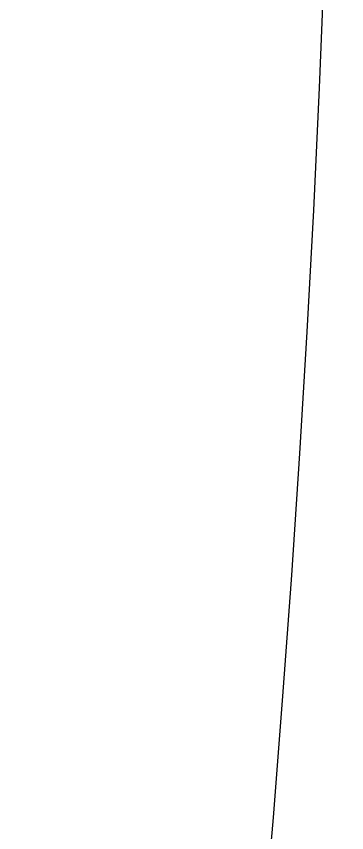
# Model space of a CAD drawing. Header units: millimetres. Extents: x -2.78 to 2.78, y -2.78 to 2.78.
# Drawn here: x 1.7204 to 1.7508, y -0.1471 to -0.0723 of the extents above; entities that cross this region are included whole.
import ezdxf

# ---------------------------------------------------------------- set-up
doc = ezdxf.new("R2010")
doc.units = ezdxf.units.MM
doc.layers.add('Body', color=7, linetype='CONTINUOUS')

msp = doc.modelspace()

# ---------------------------------------------------------------- linework, layer by layer
at = {"layer": 'Body'}
for centre, radius in [((0, 0, 13.3), 2.78), ((0, 0, 1.5), 2.78), ((0, 0, 13.3), 2.78), ((0, 0, 1.5), 2.78), ((0, 0, 13.4), 2.68), ((0, 0, 13.4), 2.68), ((0, 0, 1.4), 2.68), ((0, 0, 1.4), 2.68), ((0, 0, 1.4), 2.045), ((0, 0, 0.1), 2.045), ((0, 0, 1.4), 2.045), ((0, 0, 0.1), 2.045), ((0, 0), 1.945), ((0, 0), 1.945), ((0, 0, 13.4), 1.75), ((0, 0, 13.4), 1.75), ((0, 0), 1.75), ((0, 0), 1.75)]:
    msp.add_circle(centre, radius, dxfattribs=at)
msp.add_open_spline([(0.999189, -1.375366, 0.049997), (1.32423, -1.140686, 0.068747), (1.560552, -0.787034, 0.087497), (1.653011, -0.396912, 0.106247), (1.747801, -0.007351, 0.124997), (1.697828, 0.415053, 0.143748), (1.514743, 0.771742, 0.162498), (1.333794, 1.12952, 0.181248), (1.021441, 1.418253, 0.199998), (0.650584, 1.57058, 0.218748), (0.280643, 1.725121, 0.237498), (-0.144358, 1.741829, 0.256248), (-0.525286, 1.616805, 0.274998), (-0.906953, 1.494061, 0.293749), (-1.241004, 1.230738, 0.312499), (-1.449482, 0.888269, 0.331249), (-1.660005, 0.547053, 0.349999), (-1.742989, 0.129876, 0.368749), (-1.679073, -0.265925, 0.387499), (-1.617525, -0.6621, 0.406249), (-1.409683, -1.033211, 0.424999), (-1.104066, -1.292683, 0.44375), (-0.800014, -1.55398, 0.4625), (-0.40095, -1.701204, 0.48125), (0, -1.7, 0.5)], degree=3, knots=[0.628286, 0.628286, 0.628286, 0.628286, 1.335155, 1.335155, 1.335155, 2.042023, 2.042023, 2.042023, 2.748892, 2.748892, 2.748892, 3.455761, 3.455761, 3.455761, 4.162629, 4.162629, 4.162629, 4.869498, 4.869498, 4.869498, 5.576366, 5.576366, 5.576366, 6.283235, 6.283235, 6.283235, 6.283235], dxfattribs=at)
msp.add_open_spline([(0.999189, -1.375366, 0.049997), (1.32423, -1.140686, 0.068747), (1.560552, -0.787034, 0.087497), (1.653011, -0.396912, 0.106247), (1.747801, -0.007351, 0.124997), (1.697828, 0.415053, 0.143748), (1.514743, 0.771742, 0.162498), (1.333794, 1.12952, 0.181248), (1.021441, 1.418253, 0.199998), (0.650584, 1.57058, 0.218748), (0.280643, 1.725121, 0.237498), (-0.144358, 1.741829, 0.256248), (-0.525286, 1.616805, 0.274998), (-0.906953, 1.494061, 0.293749), (-1.241004, 1.230738, 0.312499), (-1.449482, 0.888269, 0.331249), (-1.660005, 0.547053, 0.349999), (-1.742989, 0.129876, 0.368749), (-1.679073, -0.265925, 0.387499), (-1.617525, -0.6621, 0.406249), (-1.409683, -1.033211, 0.424999), (-1.104066, -1.292683, 0.44375), (-0.800014, -1.55398, 0.4625), (-0.40095, -1.701204, 0.48125), (0, -1.7, 0.5)], degree=3, knots=[0.628286, 0.628286, 0.628286, 0.628286, 1.335155, 1.335155, 1.335155, 2.042023, 2.042023, 2.042023, 2.748892, 2.748892, 2.748892, 3.455761, 3.455761, 3.455761, 4.162629, 4.162629, 4.162629, 4.869498, 4.869498, 4.869498, 5.576366, 5.576366, 5.576366, 6.283235, 6.283235, 6.283235, 6.283235], dxfattribs=at)

doc.saveas('drawing.dxf')
